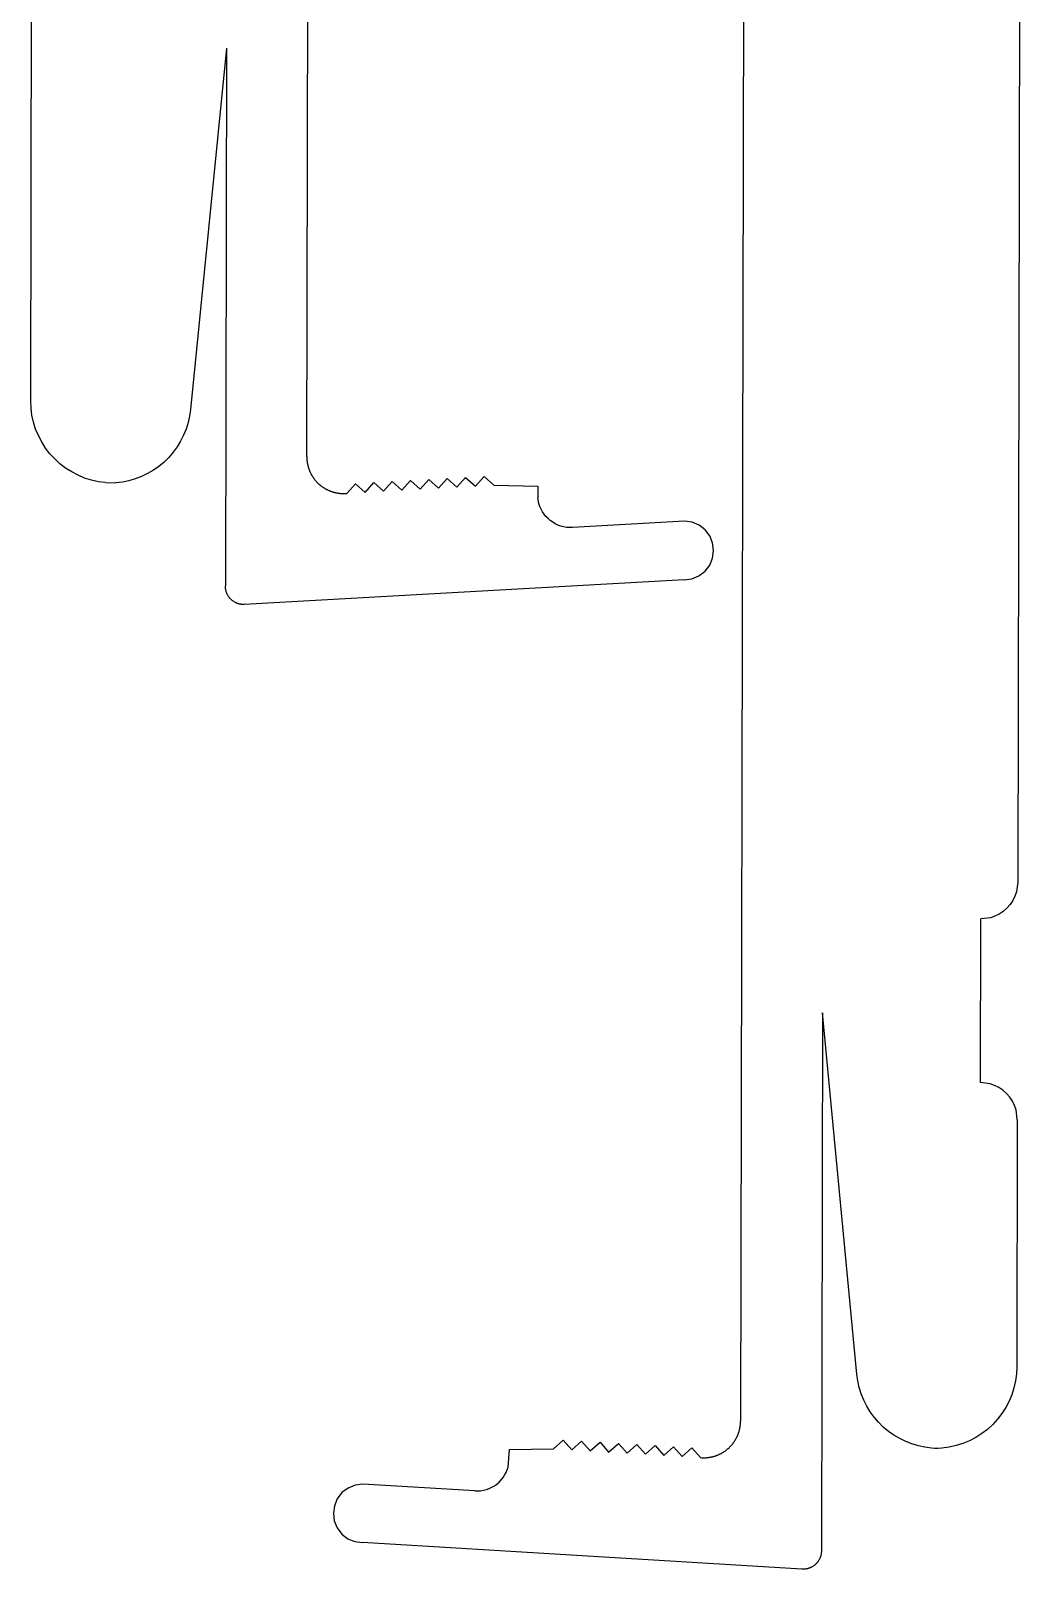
# Model space of a CAD drawing. Extents: x -157 to 157, y -85 to 85.
# Drawn here: x -157.4 to -103.7, y -82.9 to 0.7 of the extents above; entities that cross this region are included whole.
import ezdxf

# ---------------------------------------------------------------- set-up
doc = ezdxf.new("R2010")
doc.units = 0
doc.header["$MEASUREMENT"] = 0
doc.layers.get('0').update_dxf_attribs({"linetype": 'CONTINUOUS'})

msp = doc.modelspace()

# ---------------------------------------------------------------- linework, layer by layer
for p, q in [((-142.423, -22.431), (-142.225, 76.238)), ((-157.417, -19.407), (-157.284, 46.965)), ((-118.655, 23.843), (-118.853, -74.827)), ((-103.661, 20.819), (-103.794, -45.553)), ((-146.783, -0.239), (-148.734, -19.87)), ((-146.783, -0.239), (-146.842, -29.469)), ((-157.4, -19.795), (-157.417, -19.407)), ((-157.35, -20.181), (-157.4, -19.795)), ((-148.734, -19.87), (-148.785, -20.23)), ((-157.267, -20.56), (-157.35, -20.181)), ((-157.151, -20.931), (-157.267, -20.56)), ((-148.865, -20.585), (-148.974, -20.932)), ((-148.785, -20.23), (-148.865, -20.585)), ((-157.002, -21.29), (-157.151, -20.931)), ((-156.823, -21.635), (-157.002, -21.29)), ((-156.615, -21.963), (-156.823, -21.635)), ((-149.275, -21.594), (-149.464, -21.904)), ((-149.111, -21.269), (-149.275, -21.594)), ((-148.974, -20.932), (-149.111, -21.269)), ((-156.378, -22.271), (-156.615, -21.963)), ((-156.116, -22.558), (-156.378, -22.271)), ((-155.83, -22.82), (-156.116, -22.558)), ((-149.917, -22.473), (-150.177, -22.728)), ((-149.679, -22.198), (-149.917, -22.473)), ((-149.464, -21.904), (-149.679, -22.198)), ((-142.423, -22.431), (-142.422, -22.481)), ((-142.422, -22.481), (-142.42, -22.531)), ((-142.42, -22.531), (-142.417, -22.581)), ((-155.521, -23.057), (-155.83, -22.82)), ((-155.194, -23.266), (-155.521, -23.057)), ((-154.849, -23.445), (-155.194, -23.266)), ((-151.068, -23.353), (-151.396, -23.511)), ((-150.754, -23.17), (-151.068, -23.353)), ((-150.457, -22.96), (-150.754, -23.17)), ((-150.177, -22.728), (-150.457, -22.96)), ((-142.417, -22.581), (-142.413, -22.631)), ((-142.413, -22.631), (-142.408, -22.681)), ((-142.408, -22.681), (-142.401, -22.732)), ((-142.401, -22.732), (-142.397, -22.757)), ((-142.397, -22.757), (-142.393, -22.782)), ((-142.393, -22.782), (-142.388, -22.807)), ((-142.388, -22.807), (-142.383, -22.832)), ((-142.383, -22.832), (-142.378, -22.857)), ((-142.378, -22.857), (-142.372, -22.882)), ((-142.372, -22.882), (-142.366, -22.907)), ((-142.366, -22.907), (-142.36, -22.932)), ((-142.36, -22.932), (-142.354, -22.956)), ((-142.354, -22.956), (-142.347, -22.981)), ((-142.347, -22.981), (-142.34, -23.006)), ((-142.34, -23.006), (-142.332, -23.031)), ((-142.332, -23.031), (-142.324, -23.055)), ((-142.324, -23.055), (-142.316, -23.08)), ((-142.316, -23.08), (-142.308, -23.104)), ((-142.308, -23.104), (-142.299, -23.128)), ((-142.299, -23.128), (-142.29, -23.152)), ((-142.29, -23.152), (-142.28, -23.176)), ((-142.28, -23.176), (-142.271, -23.2)), ((-142.271, -23.2), (-142.261, -23.224)), ((-142.261, -23.224), (-142.25, -23.248)), ((-142.25, -23.248), (-142.24, -23.271)), ((-142.24, -23.271), (-142.229, -23.295)), ((-142.229, -23.295), (-142.218, -23.318)), ((-142.218, -23.318), (-142.206, -23.341)), ((-142.206, -23.341), (-142.194, -23.364)), ((-142.194, -23.364), (-142.182, -23.387)), ((-142.182, -23.387), (-142.17, -23.409)), ((-154.49, -23.594), (-154.849, -23.445)), ((-154.119, -23.71), (-154.49, -23.594)), ((-153.74, -23.794), (-154.119, -23.71)), ((-153.354, -23.844), (-153.74, -23.794)), ((-153.354, -23.844), (-152.803, -23.861)), ((-152.441, -23.817), (-152.803, -23.861)), ((-152.085, -23.744), (-152.441, -23.817)), ((-151.736, -23.642), (-152.085, -23.744)), ((-151.396, -23.511), (-151.736, -23.642)), ((-142.17, -23.409), (-142.157, -23.431)), ((-142.157, -23.431), (-142.144, -23.454)), ((-142.144, -23.454), (-142.131, -23.476)), ((-142.131, -23.476), (-142.117, -23.498)), ((-142.117, -23.498), (-142.104, -23.519)), ((-142.104, -23.519), (-142.09, -23.541)), ((-142.09, -23.541), (-142.075, -23.562)), ((-142.075, -23.562), (-142.061, -23.583)), ((-142.061, -23.583), (-142.046, -23.604)), ((-142.046, -23.604), (-142.031, -23.624)), ((-142.031, -23.624), (-142.016, -23.645)), ((-142.016, -23.645), (-142, -23.665)), ((-142, -23.665), (-141.969, -23.704)), ((-141.969, -23.704), (-141.936, -23.743)), ((-141.936, -23.743), (-141.903, -23.781)), ((-141.903, -23.781), (-141.869, -23.817)), ((-141.869, -23.817), (-141.834, -23.853)), ((-141.834, -23.853), (-141.798, -23.888)), ((-141.798, -23.888), (-141.762, -23.921)), ((-141.762, -23.921), (-141.724, -23.954)), ((-141.724, -23.954), (-141.686, -23.986)), ((-141.686, -23.986), (-141.646, -24.018)), ((-141.646, -24.018), (-141.606, -24.048)), ((-141.606, -24.048), (-141.565, -24.077)), ((-141.565, -24.077), (-141.544, -24.092)), ((-141.544, -24.092), (-141.522, -24.106)), ((-141.522, -24.106), (-141.501, -24.12)), ((-141.501, -24.12), (-141.48, -24.133)), ((-141.48, -24.133), (-141.458, -24.147)), ((-141.458, -24.147), (-141.436, -24.16)), ((-141.436, -24.16), (-141.414, -24.173)), ((-141.414, -24.173), (-141.391, -24.185)), ((-141.391, -24.185), (-141.369, -24.198)), ((-141.369, -24.198), (-141.346, -24.21)), ((-141.346, -24.21), (-141.323, -24.221)), ((-141.323, -24.221), (-141.3, -24.233)), ((-141.3, -24.233), (-141.277, -24.244)), ((-140.253, -24.429), (-139.782, -23.902)), ((-139.782, -23.902), (-139.255, -24.373)), ((-139.255, -24.373), (-138.784, -23.845)), ((-138.784, -23.845), (-138.257, -24.316)), ((-138.257, -24.316), (-137.785, -23.789)), ((-137.785, -23.789), (-137.258, -24.26)), ((-137.258, -24.26), (-136.787, -23.733)), ((-136.787, -23.733), (-136.26, -24.204)), ((-136.26, -24.204), (-135.789, -23.676)), ((-135.789, -23.676), (-135.261, -24.147)), ((-135.261, -24.147), (-134.79, -23.62)), ((-134.79, -23.62), (-134.263, -24.091)), ((-134.263, -24.091), (-133.792, -23.564)), ((-133.792, -23.564), (-133.264, -24.035)), ((-133.264, -24.035), (-132.793, -23.507)), ((-132.793, -23.507), (-132.266, -23.979)), ((-132.266, -23.979), (-129.869, -24.037)), ((-129.869, -24.037), (-129.863, -24.667)), ((-141.277, -24.244), (-141.253, -24.255)), ((-141.253, -24.255), (-141.23, -24.265)), ((-141.23, -24.265), (-141.206, -24.276)), ((-141.206, -24.276), (-141.182, -24.286)), ((-141.182, -24.286), (-141.159, -24.295)), ((-141.159, -24.295), (-141.134, -24.305)), ((-141.134, -24.305), (-141.11, -24.314)), ((-141.11, -24.314), (-141.086, -24.322)), ((-141.086, -24.322), (-141.062, -24.331)), ((-141.062, -24.331), (-141.037, -24.339)), ((-141.037, -24.339), (-141.012, -24.347)), ((-141.012, -24.347), (-140.988, -24.354)), ((-140.988, -24.354), (-140.963, -24.361)), ((-140.963, -24.361), (-140.938, -24.368)), ((-140.938, -24.368), (-140.913, -24.374)), ((-140.913, -24.374), (-140.888, -24.381)), ((-140.888, -24.381), (-140.863, -24.386)), ((-140.863, -24.386), (-140.838, -24.392)), ((-140.838, -24.392), (-140.813, -24.397)), ((-140.813, -24.397), (-140.788, -24.402)), ((-140.788, -24.402), (-140.763, -24.406)), ((-140.763, -24.406), (-140.737, -24.411)), ((-140.737, -24.411), (-140.712, -24.414)), ((-140.712, -24.414), (-140.687, -24.418)), ((-140.687, -24.418), (-140.661, -24.421)), ((-140.661, -24.421), (-140.636, -24.424)), ((-140.636, -24.424), (-140.611, -24.427)), ((-140.611, -24.427), (-140.56, -24.431)), ((-140.56, -24.431), (-140.51, -24.434)), ((-140.51, -24.434), (-140.46, -24.435)), ((-140.46, -24.435), (-140.41, -24.435)), ((-140.41, -24.435), (-140.36, -24.434)), ((-140.36, -24.434), (-140.31, -24.432)), ((-140.31, -24.432), (-140.253, -24.429)), ((-129.806, -24.983), (-129.863, -24.667)), ((-129.756, -25.136), (-129.806, -24.983)), ((-129.693, -25.284), (-129.756, -25.136)), ((-129.616, -25.426), (-129.693, -25.284)), ((-129.527, -25.56), (-129.616, -25.426)), ((-129.426, -25.685), (-129.527, -25.56)), ((-129.315, -25.801), (-129.426, -25.685)), ((-129.193, -25.906), (-129.315, -25.801)), ((-129.062, -26), (-129.193, -25.906)), ((-128.924, -26.082), (-129.062, -26)), ((-128.778, -26.15), (-128.924, -26.082)), ((-128.627, -26.206), (-128.778, -26.15)), ((-128.472, -26.247), (-128.627, -26.206)), ((-128.313, -26.274), (-128.472, -26.247)), ((-128.153, -26.287), (-128.313, -26.274)), ((-127.992, -26.285), (-128.153, -26.287)), ((-121.904, -25.942), (-127.992, -26.285)), ((-121.493, -25.997), (-121.904, -25.942)), ((-121.11, -26.156), (-121.493, -25.997)), ((-120.781, -26.41), (-121.11, -26.156)), ((-120.529, -26.74), (-120.781, -26.41)), ((-120.371, -27.123), (-120.529, -26.74)), ((-120.372, -27.947), (-120.317, -27.535)), ((-120.317, -27.535), (-120.371, -27.123)), ((-120.785, -28.659), (-120.532, -28.33)), ((-120.532, -28.33), (-120.372, -27.947)), ((-121.911, -29.122), (-145.822, -30.47)), ((-121.911, -29.122), (-121.499, -29.069)), ((-121.499, -29.069), (-121.115, -28.911)), ((-121.115, -28.911), (-120.785, -28.659)), ((-146.841, -29.506), (-146.842, -29.469)), ((-146.839, -29.543), (-146.841, -29.506)), ((-146.835, -29.581), (-146.839, -29.543)), ((-146.831, -29.619), (-146.835, -29.581)), ((-146.826, -29.644), (-146.831, -29.619)), ((-146.822, -29.669), (-146.826, -29.644)), ((-146.816, -29.694), (-146.822, -29.669)), ((-146.81, -29.719), (-146.816, -29.694)), ((-146.804, -29.743), (-146.81, -29.719)), ((-146.796, -29.768), (-146.804, -29.743)), ((-146.788, -29.793), (-146.796, -29.768)), ((-146.78, -29.817), (-146.788, -29.793)), ((-146.77, -29.841), (-146.78, -29.817)), ((-146.761, -29.865), (-146.77, -29.841)), ((-146.75, -29.888), (-146.761, -29.865)), ((-146.739, -29.912), (-146.75, -29.888)), ((-146.727, -29.935), (-146.739, -29.912)), ((-146.715, -29.957), (-146.727, -29.935)), ((-146.702, -29.98), (-146.715, -29.957)), ((-146.689, -30.002), (-146.702, -29.98)), ((-146.675, -30.023), (-146.689, -30.002)), ((-146.661, -30.044), (-146.675, -30.023)), ((-146.646, -30.065), (-146.661, -30.044)), ((-146.63, -30.085), (-146.646, -30.065)), ((-146.606, -30.115), (-146.63, -30.085)), ((-146.582, -30.143), (-146.606, -30.115)), ((-146.556, -30.17), (-146.582, -30.143)), ((-146.529, -30.197), (-146.556, -30.17)), ((-146.502, -30.222), (-146.529, -30.197)), ((-146.473, -30.246), (-146.502, -30.222)), ((-146.443, -30.269), (-146.473, -30.246)), ((-146.413, -30.292), (-146.443, -30.269)), ((-146.391, -30.306), (-146.413, -30.292)), ((-146.37, -30.32), (-146.391, -30.306)), ((-146.348, -30.333), (-146.37, -30.32)), ((-146.326, -30.345), (-146.348, -30.333)), ((-146.303, -30.358), (-146.326, -30.345)), ((-146.28, -30.369), (-146.303, -30.358)), ((-146.257, -30.38), (-146.28, -30.369)), ((-146.233, -30.391), (-146.257, -30.38)), ((-146.209, -30.4), (-146.233, -30.391)), ((-146.185, -30.41), (-146.209, -30.4)), ((-146.161, -30.418), (-146.185, -30.41)), ((-146.136, -30.426), (-146.161, -30.418)), ((-146.112, -30.433), (-146.136, -30.426)), ((-146.087, -30.44), (-146.112, -30.433)), ((-146.062, -30.446), (-146.087, -30.44)), ((-146.037, -30.451), (-146.062, -30.446)), ((-146.011, -30.456), (-146.037, -30.451)), ((-145.986, -30.46), (-146.011, -30.456)), ((-145.961, -30.463), (-145.986, -30.46)), ((-145.936, -30.466), (-145.961, -30.463)), ((-145.898, -30.469), (-145.936, -30.466)), ((-145.86, -30.47), (-145.898, -30.469)), ((-145.822, -30.47), (-145.86, -30.47)), ((-103.794, -45.553), (-103.863, -46.071)), ((-104.21, -46.77), (-104.383, -46.966)), ((-104.064, -46.553), (-104.21, -46.77)), ((-103.948, -46.318), (-104.064, -46.553)), ((-103.863, -46.071), (-103.948, -46.318)), ((-105.816, -56.439), (-105.798, -47.549)), ((-105.28, -47.482), (-105.798, -47.549)), ((-105.032, -47.399), (-105.28, -47.482)), ((-104.797, -47.283), (-105.032, -47.399)), ((-104.58, -47.138), (-104.797, -47.283)), ((-104.383, -46.966), (-104.58, -47.138)), ((-114.403, -52.652), (-114.462, -81.882)), ((-112.531, -72.29), (-114.403, -52.652)), ((-105.298, -56.508), (-105.816, -56.439)), ((-105.051, -56.593), (-105.298, -56.508)), ((-104.816, -56.709), (-105.051, -56.593)), ((-104.599, -56.855), (-104.816, -56.709)), ((-104.403, -57.028), (-104.599, -56.855)), ((-104.231, -57.225), (-104.403, -57.028)), ((-104.086, -57.443), (-104.231, -57.225)), ((-103.97, -57.678), (-104.086, -57.443)), ((-103.887, -57.926), (-103.97, -57.678)), ((-103.82, -58.443), (-103.887, -57.926)), ((-103.82, -58.443), (-103.847, -71.877)), ((-103.847, -71.877), (-103.864, -72.264)), ((-112.482, -72.651), (-112.531, -72.29)), ((-112.403, -73.006), (-112.482, -72.651)), ((-103.916, -72.649), (-104, -73.027)), ((-103.864, -72.264), (-103.916, -72.649)), ((-112.296, -73.354), (-112.403, -73.006)), ((-112.16, -73.691), (-112.296, -73.354)), ((-104.118, -73.397), (-104.267, -73.755)), ((-104, -73.027), (-104.118, -73.397)), ((-111.997, -74.017), (-112.16, -73.691)), ((-111.809, -74.328), (-111.997, -74.017)), ((-111.595, -74.622), (-111.809, -74.328)), ((-104.447, -74.098), (-104.656, -74.425)), ((-104.267, -73.755), (-104.447, -74.098)), ((-118.894, -75.227), (-118.889, -75.202)), ((-118.889, -75.202), (-118.884, -75.177)), ((-118.884, -75.177), (-118.88, -75.152)), ((-118.88, -75.152), (-118.876, -75.127)), ((-118.876, -75.127), (-118.869, -75.077)), ((-118.869, -75.077), (-118.863, -75.027)), ((-118.863, -75.027), (-118.858, -74.976)), ((-118.858, -74.976), (-118.855, -74.926)), ((-118.855, -74.926), (-118.853, -74.877)), ((-118.853, -74.877), (-118.853, -74.827)), ((-111.358, -74.898), (-111.595, -74.622)), ((-111.1, -75.154), (-111.358, -74.898)), ((-110.821, -75.388), (-111.1, -75.154)), ((-105.155, -75.017), (-105.441, -75.279)), ((-104.892, -74.732), (-105.155, -75.017)), ((-104.656, -74.425), (-104.892, -74.732)), ((-129.015, -76.333), (-128.486, -75.864)), ((-128.486, -75.864), (-128.017, -76.394)), ((-128.017, -76.394), (-127.488, -75.925)), ((-127.488, -75.925), (-127.019, -76.454)), ((-127.019, -76.454), (-126.49, -75.985)), ((-126.49, -75.985), (-126.021, -76.514)), ((-126.021, -76.514), (-125.492, -76.045)), ((-125.492, -76.045), (-125.023, -76.575)), ((-119.312, -76.098), (-119.28, -76.059)), ((-119.28, -76.059), (-119.264, -76.039)), ((-119.264, -76.039), (-119.249, -76.018)), ((-119.249, -76.018), (-119.234, -75.998)), ((-119.234, -75.998), (-119.219, -75.977)), ((-119.219, -75.977), (-119.204, -75.956)), ((-119.204, -75.956), (-119.19, -75.935)), ((-119.19, -75.935), (-119.176, -75.913)), ((-119.176, -75.913), (-119.162, -75.892)), ((-119.162, -75.892), (-119.149, -75.87)), ((-119.149, -75.87), (-119.135, -75.848)), ((-119.135, -75.848), (-119.122, -75.826)), ((-119.122, -75.826), (-119.109, -75.804)), ((-119.109, -75.804), (-119.097, -75.781)), ((-119.097, -75.781), (-119.085, -75.758)), ((-119.085, -75.758), (-119.073, -75.735)), ((-119.073, -75.735), (-119.061, -75.712)), ((-119.061, -75.712), (-119.05, -75.689)), ((-119.05, -75.689), (-119.039, -75.666)), ((-119.039, -75.666), (-119.028, -75.642)), ((-119.028, -75.642), (-119.018, -75.619)), ((-119.018, -75.619), (-119.008, -75.595)), ((-119.008, -75.595), (-118.998, -75.571)), ((-118.998, -75.571), (-118.988, -75.547)), ((-118.988, -75.547), (-118.979, -75.523)), ((-118.979, -75.523), (-118.97, -75.499)), ((-118.97, -75.499), (-118.962, -75.475)), ((-118.962, -75.475), (-118.953, -75.45)), ((-118.953, -75.45), (-118.946, -75.426)), ((-118.946, -75.426), (-118.938, -75.401)), ((-118.938, -75.401), (-118.931, -75.376)), ((-118.931, -75.376), (-118.924, -75.352)), ((-118.924, -75.352), (-118.917, -75.327)), ((-118.917, -75.327), (-118.911, -75.302)), ((-118.911, -75.302), (-118.905, -75.277)), ((-118.905, -75.277), (-118.899, -75.252)), ((-118.899, -75.252), (-118.894, -75.227)), ((-110.524, -75.598), (-110.821, -75.388)), ((-110.211, -75.784), (-110.524, -75.598)), ((-109.883, -75.943), (-110.211, -75.784)), ((-109.544, -76.074), (-109.883, -75.943)), ((-106.78, -76.048), (-107.15, -76.164)), ((-106.421, -75.9), (-106.78, -76.048)), ((-106.077, -75.722), (-106.421, -75.9)), ((-105.749, -75.514), (-106.077, -75.722)), ((-105.441, -75.279), (-105.749, -75.514)), ((-131.479, -77.328), (-131.412, -76.382)), ((-131.412, -76.382), (-129.015, -76.333)), ((-125.023, -76.575), (-124.493, -76.106)), ((-124.493, -76.106), (-124.024, -76.635)), ((-124.024, -76.635), (-123.495, -76.166)), ((-123.495, -76.166), (-123.026, -76.695)), ((-123.026, -76.695), (-122.497, -76.226)), ((-122.497, -76.226), (-122.028, -76.756)), ((-122.028, -76.756), (-121.499, -76.287)), ((-121.499, -76.287), (-121.03, -76.816)), ((-121.03, -76.816), (-120.973, -76.819)), ((-120.973, -76.819), (-120.924, -76.822)), ((-120.924, -76.822), (-120.874, -76.823)), ((-120.874, -76.823), (-120.824, -76.823)), ((-120.824, -76.823), (-120.773, -76.821)), ((-120.773, -76.821), (-120.723, -76.819)), ((-120.723, -76.819), (-120.672, -76.815)), ((-120.672, -76.815), (-120.647, -76.812)), ((-120.647, -76.812), (-120.622, -76.81)), ((-120.622, -76.81), (-120.596, -76.806)), ((-120.596, -76.806), (-120.571, -76.803)), ((-120.571, -76.803), (-120.546, -76.799)), ((-120.546, -76.799), (-120.521, -76.795)), ((-120.521, -76.795), (-120.495, -76.791)), ((-120.495, -76.791), (-120.47, -76.786)), ((-120.47, -76.786), (-120.445, -76.781)), ((-120.445, -76.781), (-120.42, -76.776)), ((-120.42, -76.776), (-120.395, -76.77)), ((-120.395, -76.77), (-120.37, -76.764)), ((-120.37, -76.764), (-120.345, -76.757)), ((-120.345, -76.757), (-120.32, -76.751)), ((-120.32, -76.751), (-120.295, -76.744)), ((-120.295, -76.744), (-120.27, -76.736)), ((-120.27, -76.736), (-120.246, -76.729)), ((-120.246, -76.729), (-120.221, -76.721)), ((-120.221, -76.721), (-120.197, -76.712)), ((-120.197, -76.712), (-120.172, -76.704)), ((-120.172, -76.704), (-120.148, -76.695)), ((-120.148, -76.695), (-120.124, -76.686)), ((-120.124, -76.686), (-120.1, -76.676)), ((-120.1, -76.676), (-120.076, -76.666)), ((-120.076, -76.666), (-120.053, -76.656)), ((-120.053, -76.656), (-120.029, -76.646)), ((-120.029, -76.646), (-120.006, -76.635)), ((-120.006, -76.635), (-119.982, -76.624)), ((-119.982, -76.624), (-119.959, -76.612)), ((-119.959, -76.612), (-119.936, -76.601)), ((-119.936, -76.601), (-119.914, -76.589)), ((-119.914, -76.589), (-119.891, -76.577)), ((-119.891, -76.577), (-119.869, -76.564)), ((-119.869, -76.564), (-119.846, -76.551)), ((-119.846, -76.551), (-119.824, -76.538)), ((-119.824, -76.538), (-119.803, -76.525)), ((-119.803, -76.525), (-119.781, -76.512)), ((-119.781, -76.512), (-119.759, -76.498)), ((-119.759, -76.498), (-119.738, -76.484)), ((-119.738, -76.484), (-119.717, -76.469)), ((-119.717, -76.469), (-119.676, -76.44)), ((-119.676, -76.44), (-119.635, -76.41)), ((-119.635, -76.41), (-119.596, -76.379)), ((-119.596, -76.379), (-119.557, -76.347)), ((-119.557, -76.347), (-119.52, -76.314)), ((-119.52, -76.314), (-119.483, -76.281)), ((-119.483, -76.281), (-119.447, -76.246)), ((-119.447, -76.246), (-119.412, -76.211)), ((-119.412, -76.211), (-119.378, -76.174)), ((-119.378, -76.174), (-119.344, -76.137)), ((-119.344, -76.137), (-119.312, -76.098)), ((-109.196, -76.178), (-109.544, -76.074)), ((-108.839, -76.252), (-109.196, -76.178)), ((-108.478, -76.298), (-108.839, -76.252)), ((-108.3, -76.313), (-108.478, -76.298)), ((-108.115, -76.313), (-108.3, -76.313)), ((-107.913, -76.297), (-108.115, -76.313)), ((-107.528, -76.247), (-107.913, -76.297)), ((-107.15, -76.164), (-107.528, -76.247)), ((-131.671, -77.77), (-131.594, -77.629)), ((-131.594, -77.629), (-131.53, -77.481)), ((-131.53, -77.481), (-131.479, -77.328)), ((-140.18, -78.467), (-140.51, -78.719)), ((-139.796, -78.309), (-140.18, -78.467)), ((-139.385, -78.255), (-139.796, -78.309)), ((-133.299, -78.623), (-139.385, -78.255)), ((-132.819, -78.587), (-132.663, -78.546)), ((-132.663, -78.546), (-132.512, -78.491)), ((-132.512, -78.491), (-132.366, -78.423)), ((-132.366, -78.423), (-132.227, -78.342)), ((-132.227, -78.342), (-132.096, -78.249)), ((-132.096, -78.249), (-131.974, -78.144)), ((-131.974, -78.144), (-131.862, -78.029)), ((-131.862, -78.029), (-131.76, -77.904)), ((-131.76, -77.904), (-131.671, -77.77)), ((-140.763, -79.048), (-140.923, -79.431)), ((-140.51, -78.719), (-140.763, -79.048)), ((-133.299, -78.623), (-133.138, -78.625)), ((-133.138, -78.625), (-132.977, -78.613)), ((-132.977, -78.613), (-132.819, -78.587)), ((-140.923, -79.431), (-140.978, -79.842)), ((-140.978, -79.842), (-140.925, -80.254)), ((-140.925, -80.254), (-140.767, -80.638)), ((-140.767, -80.638), (-140.515, -80.968)), ((-140.515, -80.968), (-140.186, -81.221)), ((-140.186, -81.221), (-139.803, -81.381)), ((-139.803, -81.381), (-139.391, -81.436)), ((-115.522, -82.878), (-139.391, -81.436)), ((-114.462, -81.882), (-114.463, -81.919)), ((-114.959, -82.744), (-114.981, -82.757)), ((-114.937, -82.731), (-114.959, -82.744)), ((-114.915, -82.717), (-114.937, -82.731)), ((-114.894, -82.703), (-114.915, -82.717)), ((-114.863, -82.681), (-114.894, -82.703)), ((-114.834, -82.658), (-114.863, -82.681)), ((-114.805, -82.633), (-114.834, -82.658)), ((-114.777, -82.608), (-114.805, -82.633)), ((-114.75, -82.582), (-114.777, -82.608)), ((-114.725, -82.555), (-114.75, -82.582)), ((-114.7, -82.527), (-114.725, -82.555)), ((-114.676, -82.498), (-114.7, -82.527)), ((-114.66, -82.477), (-114.676, -82.498)), ((-114.645, -82.457), (-114.66, -82.477)), ((-114.631, -82.436), (-114.645, -82.457)), ((-114.617, -82.414), (-114.631, -82.436)), ((-114.603, -82.392), (-114.617, -82.414)), ((-114.59, -82.37), (-114.603, -82.392)), ((-114.578, -82.347), (-114.59, -82.37)), ((-114.566, -82.324), (-114.578, -82.347)), ((-114.555, -82.301), (-114.566, -82.324)), ((-114.544, -82.278), (-114.555, -82.301)), ((-114.534, -82.254), (-114.544, -82.278)), ((-114.525, -82.23), (-114.534, -82.254)), ((-114.516, -82.205), (-114.525, -82.23)), ((-114.508, -82.181), (-114.516, -82.205)), ((-114.501, -82.156), (-114.508, -82.181)), ((-114.494, -82.132), (-114.501, -82.156)), ((-114.488, -82.107), (-114.494, -82.132)), ((-114.482, -82.082), (-114.488, -82.107)), ((-114.478, -82.057), (-114.482, -82.082)), ((-114.473, -82.032), (-114.478, -82.057)), ((-114.468, -81.994), (-114.473, -82.032)), ((-114.465, -81.956), (-114.468, -81.994)), ((-114.463, -81.919), (-114.465, -81.956)), ((-115.485, -82.879), (-115.522, -82.878)), ((-115.447, -82.88), (-115.485, -82.879)), ((-115.41, -82.878), (-115.447, -82.88)), ((-115.372, -82.876), (-115.41, -82.878)), ((-115.346, -82.873), (-115.372, -82.876)), ((-115.321, -82.87), (-115.346, -82.873)), ((-115.296, -82.866), (-115.321, -82.87)), ((-115.271, -82.861), (-115.296, -82.866)), ((-115.246, -82.856), (-115.271, -82.861)), ((-115.22, -82.85), (-115.246, -82.856)), ((-115.196, -82.844), (-115.22, -82.85)), ((-115.171, -82.836), (-115.196, -82.844)), ((-115.146, -82.829), (-115.171, -82.836)), ((-115.122, -82.82), (-115.146, -82.829)), ((-115.098, -82.811), (-115.122, -82.82)), ((-115.074, -82.801), (-115.098, -82.811)), ((-115.05, -82.791), (-115.074, -82.801)), ((-115.027, -82.78), (-115.05, -82.791)), ((-115.004, -82.769), (-115.027, -82.78)), ((-114.981, -82.757), (-115.004, -82.769))]:
    msp.add_line(p, q)

doc.saveas('drawing.dxf')
